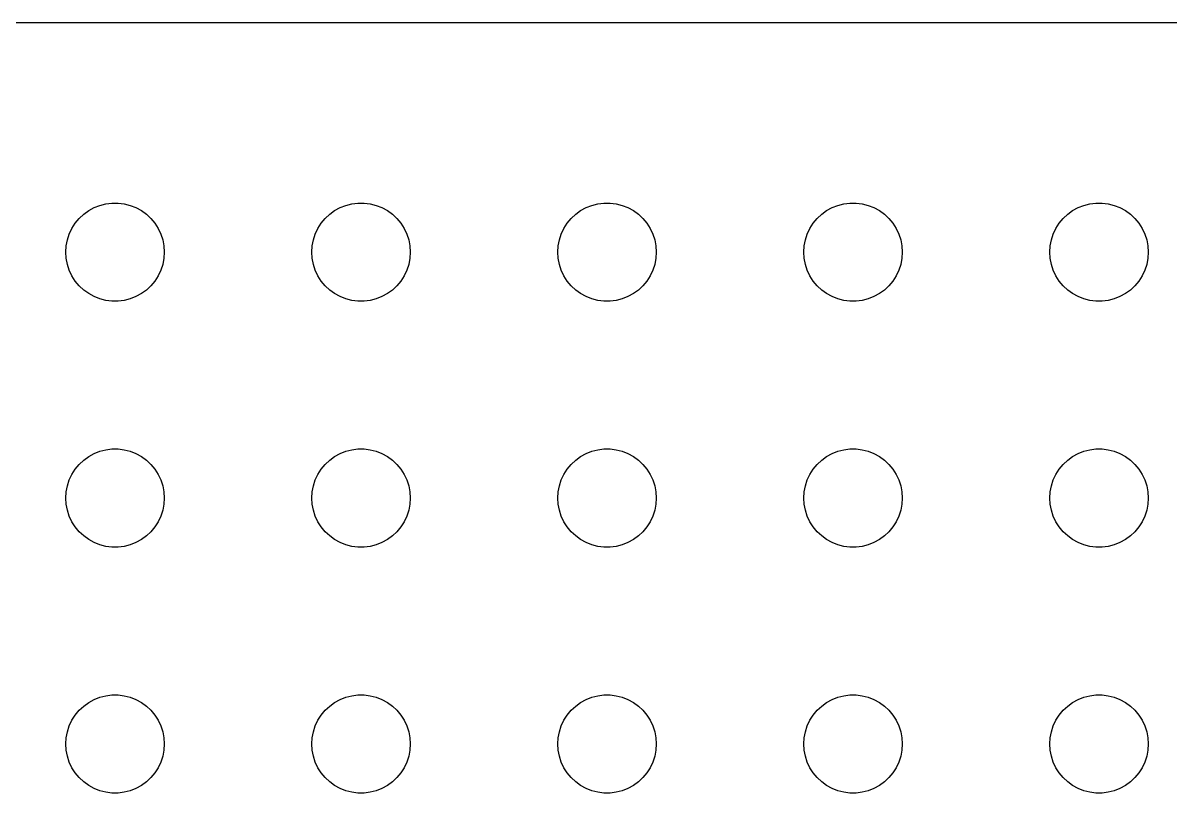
# Model space of a CAD drawing. Header units: metres. Extents: x -134 to 134, y 518 to 1078.
# Drawn here: x -70.31 to -35.33, y 712.5 to 735.99 of the extents above; entities that cross this region are included whole.
import ezdxf

# ---------------------------------------------------------------- set-up
doc = ezdxf.new("R2010")
doc.units = ezdxf.units.M

msp = doc.modelspace()

# ---------------------------------------------------------------- linework, layer by layer
for p, q in [((129.814, 735.99), (-129.814, 735.99)), ((-68.4561, 730.156), (-68.3037, 730.266)), ((-68.3037, 730.266), (-68.1387, 730.357)), ((-68.1387, 730.357), (-67.9635, 730.427)), ((-67.9635, 730.427), (-67.7811, 730.473)), ((-67.7811, 730.473), (-67.5942, 730.497)), ((-67.5942, 730.497), (-67.4058, 730.497)), ((-67.4058, 730.497), (-67.2189, 730.473)), ((-67.2189, 730.473), (-67.0365, 730.427)), ((-67.0365, 730.427), (-66.8613, 730.357)), ((-66.8613, 730.357), (-66.6963, 730.266)), ((-66.6963, 730.266), (-66.5439, 730.156)), ((-60.9561, 730.156), (-60.8037, 730.266)), ((-60.8037, 730.266), (-60.6387, 730.357)), ((-60.6387, 730.357), (-60.4635, 730.427)), ((-60.4635, 730.427), (-60.2811, 730.473)), ((-60.2811, 730.473), (-60.0942, 730.497)), ((-60.0942, 730.497), (-59.9058, 730.497)), ((-59.9058, 730.497), (-59.7189, 730.473)), ((-59.7189, 730.473), (-59.5365, 730.427)), ((-59.5365, 730.427), (-59.3613, 730.357)), ((-59.3613, 730.357), (-59.1963, 730.266)), ((-59.1963, 730.266), (-59.0439, 730.156)), ((-53.4561, 730.156), (-53.3037, 730.266)), ((-53.3037, 730.266), (-53.1387, 730.357)), ((-53.1387, 730.357), (-52.9635, 730.427)), ((-52.9635, 730.427), (-52.7811, 730.473)), ((-52.7811, 730.473), (-52.5942, 730.497)), ((-52.5942, 730.497), (-52.4058, 730.497)), ((-52.4058, 730.497), (-52.2189, 730.473)), ((-52.2189, 730.473), (-52.0365, 730.427)), ((-52.0365, 730.427), (-51.8613, 730.357)), ((-51.8613, 730.357), (-51.6963, 730.266)), ((-51.6963, 730.266), (-51.5439, 730.156)), ((-45.9561, 730.156), (-45.8037, 730.266)), ((-45.8037, 730.266), (-45.6387, 730.357)), ((-45.6387, 730.357), (-45.4635, 730.427)), ((-45.4635, 730.427), (-45.2811, 730.473)), ((-45.2811, 730.473), (-45.0942, 730.497)), ((-45.0942, 730.497), (-44.9058, 730.497)), ((-44.9058, 730.497), (-44.7189, 730.473)), ((-44.7189, 730.473), (-44.5365, 730.427)), ((-44.5365, 730.427), (-44.3613, 730.357)), ((-44.3613, 730.357), (-44.1963, 730.266)), ((-44.1963, 730.266), (-44.0439, 730.156)), ((-38.4561, 730.156), (-38.3037, 730.266)), ((-38.3037, 730.266), (-38.1387, 730.357)), ((-38.1387, 730.357), (-37.9635, 730.427)), ((-37.9635, 730.427), (-37.7811, 730.473)), ((-37.7811, 730.473), (-37.5942, 730.497)), ((-37.5942, 730.497), (-37.4058, 730.497)), ((-37.4058, 730.497), (-37.2189, 730.473)), ((-37.2189, 730.473), (-37.0365, 730.427)), ((-37.0365, 730.427), (-36.8613, 730.357)), ((-36.8613, 730.357), (-36.6963, 730.266)), ((-36.6963, 730.266), (-36.5439, 730.156)), ((-68.7135, 729.882), (-68.5934, 730.027)), ((-68.5934, 730.027), (-68.4561, 730.156)), ((-66.5439, 730.156), (-66.4065, 730.027)), ((-66.4065, 730.027), (-66.2865, 729.882)), ((-61.2135, 729.882), (-61.0934, 730.027)), ((-61.0934, 730.027), (-60.9561, 730.156)), ((-59.0439, 730.156), (-58.9065, 730.027)), ((-58.9065, 730.027), (-58.7865, 729.882)), ((-53.7135, 729.882), (-53.5934, 730.027)), ((-53.5934, 730.027), (-53.4561, 730.156)), ((-51.5439, 730.156), (-51.4065, 730.027)), ((-51.4065, 730.027), (-51.2865, 729.882)), ((-46.2135, 729.882), (-46.0934, 730.027)), ((-46.0934, 730.027), (-45.9561, 730.156)), ((-44.0439, 730.156), (-43.9065, 730.027)), ((-43.9065, 730.027), (-43.7865, 729.882)), ((-38.7135, 729.882), (-38.5934, 730.027)), ((-38.5934, 730.027), (-38.4561, 730.156)), ((-36.5439, 730.156), (-36.4065, 730.027)), ((-36.4065, 730.027), (-36.2865, 729.882)), ((-68.9529, 729.373), (-68.8947, 729.552)), ((-68.8947, 729.552), (-68.8145, 729.723)), ((-68.8145, 729.723), (-68.7135, 729.882)), ((-66.2865, 729.882), (-66.1855, 729.723)), ((-66.1855, 729.723), (-66.1053, 729.552)), ((-66.1053, 729.552), (-66.0471, 729.373)), ((-61.4529, 729.373), (-61.3947, 729.552)), ((-61.3947, 729.552), (-61.3145, 729.723)), ((-61.3145, 729.723), (-61.2135, 729.882)), ((-58.7865, 729.882), (-58.6855, 729.723)), ((-58.6855, 729.723), (-58.6053, 729.552)), ((-58.6053, 729.552), (-58.5471, 729.373)), ((-53.9529, 729.373), (-53.8947, 729.552)), ((-53.8947, 729.552), (-53.8145, 729.723)), ((-53.8145, 729.723), (-53.7135, 729.882)), ((-51.2865, 729.882), (-51.1855, 729.723)), ((-51.1855, 729.723), (-51.1053, 729.552)), ((-51.1053, 729.552), (-51.0471, 729.373)), ((-46.4529, 729.373), (-46.3947, 729.552)), ((-46.3947, 729.552), (-46.3145, 729.723)), ((-46.3145, 729.723), (-46.2135, 729.882)), ((-43.7865, 729.882), (-43.6855, 729.723)), ((-43.6855, 729.723), (-43.6053, 729.552)), ((-43.6053, 729.552), (-43.5471, 729.373)), ((-38.9529, 729.373), (-38.8947, 729.552)), ((-38.8947, 729.552), (-38.8145, 729.723)), ((-38.8145, 729.723), (-38.7135, 729.882)), ((-36.2865, 729.882), (-36.1855, 729.723)), ((-36.1855, 729.723), (-36.1053, 729.552)), ((-36.1053, 729.552), (-36.0471, 729.373)), ((-68.9882, 729.188), (-68.9529, 729.373)), ((-66.0471, 729.373), (-66.0118, 729.188)), ((-61.4882, 729.188), (-61.4529, 729.373)), ((-58.5471, 729.373), (-58.5118, 729.188)), ((-53.9882, 729.188), (-53.9529, 729.373)), ((-51.0471, 729.373), (-51.0118, 729.188)), ((-46.4882, 729.188), (-46.4529, 729.373)), ((-43.5471, 729.373), (-43.5118, 729.188)), ((-38.9882, 729.188), (-38.9529, 729.373)), ((-36.0471, 729.373), (-36.0118, 729.188)), ((-69, 729), (-68.9882, 729.188)), ((-68.9882, 728.812), (-69, 729)), ((-66.0118, 729.188), (-66, 729)), ((-66, 729), (-66.0118, 728.812)), ((-61.5, 729), (-61.4882, 729.188)), ((-61.4882, 728.812), (-61.5, 729)), ((-58.5118, 729.188), (-58.5, 729)), ((-58.5, 729), (-58.5118, 728.812)), ((-54, 729), (-53.9882, 729.188)), ((-53.9882, 728.812), (-54, 729)), ((-51.0118, 729.188), (-51, 729)), ((-51, 729), (-51.0118, 728.812)), ((-46.5, 729), (-46.4882, 729.188)), ((-46.4882, 728.812), (-46.5, 729)), ((-43.5118, 729.188), (-43.5, 729)), ((-43.5, 729), (-43.5118, 728.812)), ((-39, 729), (-38.9882, 729.188)), ((-38.9882, 728.812), (-39, 729)), ((-36.0118, 729.188), (-36, 729)), ((-36, 729), (-36.0118, 728.812)), ((-68.9529, 728.627), (-68.9882, 728.812)), ((-68.8947, 728.448), (-68.9529, 728.627)), ((-66.0471, 728.627), (-66.1053, 728.448)), ((-66.0118, 728.812), (-66.0471, 728.627)), ((-61.4529, 728.627), (-61.4882, 728.812)), ((-61.3947, 728.448), (-61.4529, 728.627)), ((-58.5471, 728.627), (-58.6053, 728.448)), ((-58.5118, 728.812), (-58.5471, 728.627)), ((-53.9529, 728.627), (-53.9882, 728.812)), ((-53.8947, 728.448), (-53.9529, 728.627)), ((-51.0471, 728.627), (-51.1053, 728.448)), ((-51.0118, 728.812), (-51.0471, 728.627)), ((-46.4529, 728.627), (-46.4882, 728.812)), ((-46.3947, 728.448), (-46.4529, 728.627)), ((-43.5471, 728.627), (-43.6053, 728.448)), ((-43.5118, 728.812), (-43.5471, 728.627)), ((-38.9529, 728.627), (-38.9882, 728.812)), ((-38.8947, 728.448), (-38.9529, 728.627)), ((-36.0471, 728.627), (-36.1053, 728.448)), ((-36.0118, 728.812), (-36.0471, 728.627)), ((-68.8145, 728.277), (-68.8947, 728.448)), ((-68.7135, 728.118), (-68.8145, 728.277)), ((-66.1855, 728.277), (-66.2865, 728.118)), ((-66.1053, 728.448), (-66.1855, 728.277)), ((-61.3145, 728.277), (-61.3947, 728.448)), ((-61.2135, 728.118), (-61.3145, 728.277)), ((-58.6855, 728.277), (-58.7865, 728.118)), ((-58.6053, 728.448), (-58.6855, 728.277)), ((-53.8145, 728.277), (-53.8947, 728.448)), ((-53.7135, 728.118), (-53.8145, 728.277)), ((-51.1855, 728.277), (-51.2865, 728.118)), ((-51.1053, 728.448), (-51.1855, 728.277)), ((-46.3145, 728.277), (-46.3947, 728.448)), ((-46.2135, 728.118), (-46.3145, 728.277)), ((-43.6855, 728.277), (-43.7865, 728.118)), ((-43.6053, 728.448), (-43.6855, 728.277)), ((-38.8145, 728.277), (-38.8947, 728.448)), ((-38.7135, 728.118), (-38.8145, 728.277)), ((-36.1855, 728.277), (-36.2865, 728.118)), ((-36.1053, 728.448), (-36.1855, 728.277)), ((-68.5934, 727.973), (-68.7135, 728.118)), ((-68.4561, 727.844), (-68.5934, 727.973)), ((-68.3037, 727.734), (-68.4561, 727.844)), ((-66.5439, 727.844), (-66.6963, 727.734)), ((-66.4065, 727.973), (-66.5439, 727.844)), ((-66.2865, 728.118), (-66.4065, 727.973)), ((-61.0934, 727.973), (-61.2135, 728.118)), ((-60.9561, 727.844), (-61.0934, 727.973)), ((-60.8037, 727.734), (-60.9561, 727.844)), ((-59.0439, 727.844), (-59.1963, 727.734)), ((-58.9065, 727.973), (-59.0439, 727.844)), ((-58.7865, 728.118), (-58.9065, 727.973)), ((-53.5934, 727.973), (-53.7135, 728.118)), ((-53.4561, 727.844), (-53.5934, 727.973)), ((-53.3037, 727.734), (-53.4561, 727.844)), ((-51.5439, 727.844), (-51.6963, 727.734)), ((-51.4065, 727.973), (-51.5439, 727.844)), ((-51.2865, 728.118), (-51.4065, 727.973)), ((-46.0934, 727.973), (-46.2135, 728.118)), ((-45.9561, 727.844), (-46.0934, 727.973)), ((-45.8037, 727.734), (-45.9561, 727.844)), ((-44.0439, 727.844), (-44.1963, 727.734)), ((-43.9065, 727.973), (-44.0439, 727.844)), ((-43.7865, 728.118), (-43.9065, 727.973)), ((-38.5934, 727.973), (-38.7135, 728.118)), ((-38.4561, 727.844), (-38.5934, 727.973)), ((-38.3037, 727.734), (-38.4561, 727.844)), ((-36.5439, 727.844), (-36.6963, 727.734)), ((-36.4065, 727.973), (-36.5439, 727.844)), ((-36.2865, 728.118), (-36.4065, 727.973)), ((-68.1387, 727.643), (-68.3037, 727.734)), ((-67.9635, 727.573), (-68.1387, 727.643)), ((-67.7811, 727.527), (-67.9635, 727.573)), ((-67.5942, 727.503), (-67.7811, 727.527)), ((-67.4058, 727.503), (-67.5942, 727.503)), ((-67.2189, 727.527), (-67.4058, 727.503)), ((-67.0365, 727.573), (-67.2189, 727.527)), ((-66.8613, 727.643), (-67.0365, 727.573)), ((-66.6963, 727.734), (-66.8613, 727.643)), ((-60.6387, 727.643), (-60.8037, 727.734)), ((-60.4635, 727.573), (-60.6387, 727.643)), ((-60.2811, 727.527), (-60.4635, 727.573)), ((-60.0942, 727.503), (-60.2811, 727.527)), ((-59.9058, 727.503), (-60.0942, 727.503)), ((-59.7189, 727.527), (-59.9058, 727.503)), ((-59.5365, 727.573), (-59.7189, 727.527)), ((-59.3613, 727.643), (-59.5365, 727.573)), ((-59.1963, 727.734), (-59.3613, 727.643)), ((-53.1387, 727.643), (-53.3037, 727.734)), ((-52.9635, 727.573), (-53.1387, 727.643)), ((-52.7811, 727.527), (-52.9635, 727.573)), ((-52.5942, 727.503), (-52.7811, 727.527)), ((-52.4058, 727.503), (-52.5942, 727.503)), ((-52.2189, 727.527), (-52.4058, 727.503)), ((-52.0365, 727.573), (-52.2189, 727.527)), ((-51.8613, 727.643), (-52.0365, 727.573)), ((-51.6963, 727.734), (-51.8613, 727.643)), ((-45.6387, 727.643), (-45.8037, 727.734)), ((-45.4635, 727.573), (-45.6387, 727.643)), ((-45.2811, 727.527), (-45.4635, 727.573)), ((-45.0942, 727.503), (-45.2811, 727.527)), ((-44.9058, 727.503), (-45.0942, 727.503)), ((-44.7189, 727.527), (-44.9058, 727.503)), ((-44.5365, 727.573), (-44.7189, 727.527)), ((-44.3613, 727.643), (-44.5365, 727.573)), ((-44.1963, 727.734), (-44.3613, 727.643)), ((-38.1387, 727.643), (-38.3037, 727.734)), ((-37.9635, 727.573), (-38.1387, 727.643)), ((-37.7811, 727.527), (-37.9635, 727.573)), ((-37.5942, 727.503), (-37.7811, 727.527)), ((-37.4058, 727.503), (-37.5942, 727.503)), ((-37.2189, 727.527), (-37.4058, 727.503)), ((-37.0365, 727.573), (-37.2189, 727.527)), ((-36.8613, 727.643), (-37.0365, 727.573)), ((-36.6963, 727.734), (-36.8613, 727.643)), ((-68.1387, 722.857), (-67.9635, 722.927)), ((-67.9635, 722.927), (-67.7811, 722.973)), ((-67.7811, 722.973), (-67.5942, 722.997)), ((-67.5942, 722.997), (-67.4058, 722.997)), ((-67.4058, 722.997), (-67.2189, 722.973)), ((-67.2189, 722.973), (-67.0365, 722.927)), ((-67.0365, 722.927), (-66.8613, 722.857)), ((-60.6387, 722.857), (-60.4635, 722.927)), ((-60.4635, 722.927), (-60.2811, 722.973)), ((-60.2811, 722.973), (-60.0942, 722.997)), ((-60.0942, 722.997), (-59.9058, 722.997)), ((-59.9058, 722.997), (-59.7189, 722.973)), ((-59.7189, 722.973), (-59.5365, 722.927)), ((-59.5365, 722.927), (-59.3613, 722.857)), ((-53.1387, 722.857), (-52.9635, 722.927)), ((-52.9635, 722.927), (-52.7811, 722.973)), ((-52.7811, 722.973), (-52.5942, 722.997)), ((-52.5942, 722.997), (-52.4058, 722.997)), ((-52.4058, 722.997), (-52.2189, 722.973)), ((-52.2189, 722.973), (-52.0365, 722.927)), ((-52.0365, 722.927), (-51.8613, 722.857)), ((-45.6387, 722.857), (-45.4635, 722.927)), ((-45.4635, 722.927), (-45.2811, 722.973)), ((-45.2811, 722.973), (-45.0942, 722.997)), ((-45.0942, 722.997), (-44.9058, 722.997)), ((-44.9058, 722.997), (-44.7189, 722.973)), ((-44.7189, 722.973), (-44.5365, 722.927)), ((-44.5365, 722.927), (-44.3613, 722.857)), ((-38.1387, 722.857), (-37.9635, 722.927)), ((-37.9635, 722.927), (-37.7811, 722.973)), ((-37.7811, 722.973), (-37.5942, 722.997)), ((-37.5942, 722.997), (-37.4058, 722.997)), ((-37.4058, 722.997), (-37.2189, 722.973)), ((-37.2189, 722.973), (-37.0365, 722.927)), ((-37.0365, 722.927), (-36.8613, 722.857)), ((-68.5934, 722.527), (-68.4561, 722.656)), ((-68.4561, 722.656), (-68.3037, 722.766)), ((-68.3037, 722.766), (-68.1387, 722.857)), ((-66.8613, 722.857), (-66.6963, 722.766)), ((-66.6963, 722.766), (-66.5439, 722.656)), ((-66.5439, 722.656), (-66.4065, 722.527)), ((-61.0934, 722.527), (-60.9561, 722.656)), ((-60.9561, 722.656), (-60.8037, 722.766)), ((-60.8037, 722.766), (-60.6387, 722.857)), ((-59.3613, 722.857), (-59.1963, 722.766)), ((-59.1963, 722.766), (-59.0439, 722.656)), ((-59.0439, 722.656), (-58.9065, 722.527)), ((-53.5934, 722.527), (-53.4561, 722.656)), ((-53.4561, 722.656), (-53.3037, 722.766)), ((-53.3037, 722.766), (-53.1387, 722.857)), ((-51.8613, 722.857), (-51.6963, 722.766)), ((-51.6963, 722.766), (-51.5439, 722.656)), ((-51.5439, 722.656), (-51.4065, 722.527)), ((-46.0934, 722.527), (-45.9561, 722.656)), ((-45.9561, 722.656), (-45.8037, 722.766)), ((-45.8037, 722.766), (-45.6387, 722.857)), ((-44.3613, 722.857), (-44.1963, 722.766)), ((-44.1963, 722.766), (-44.0439, 722.656)), ((-44.0439, 722.656), (-43.9065, 722.527)), ((-38.5934, 722.527), (-38.4561, 722.656)), ((-38.4561, 722.656), (-38.3037, 722.766)), ((-38.3037, 722.766), (-38.1387, 722.857)), ((-36.8613, 722.857), (-36.6963, 722.766)), ((-36.6963, 722.766), (-36.5439, 722.656)), ((-36.5439, 722.656), (-36.4065, 722.527)), ((-68.8947, 722.052), (-68.8145, 722.223)), ((-68.8145, 722.223), (-68.7135, 722.382)), ((-68.7135, 722.382), (-68.5934, 722.527)), ((-66.4065, 722.527), (-66.2865, 722.382)), ((-66.2865, 722.382), (-66.1855, 722.223)), ((-66.1855, 722.223), (-66.1053, 722.052)), ((-61.3947, 722.052), (-61.3145, 722.223)), ((-61.3145, 722.223), (-61.2135, 722.382)), ((-61.2135, 722.382), (-61.0934, 722.527)), ((-58.9065, 722.527), (-58.7865, 722.382)), ((-58.7865, 722.382), (-58.6855, 722.223)), ((-58.6855, 722.223), (-58.6053, 722.052)), ((-53.8947, 722.052), (-53.8145, 722.223)), ((-53.8145, 722.223), (-53.7135, 722.382)), ((-53.7135, 722.382), (-53.5934, 722.527)), ((-51.4065, 722.527), (-51.2865, 722.382)), ((-51.2865, 722.382), (-51.1855, 722.223)), ((-51.1855, 722.223), (-51.1053, 722.052)), ((-46.3947, 722.052), (-46.3145, 722.223)), ((-46.3145, 722.223), (-46.2135, 722.382)), ((-46.2135, 722.382), (-46.0934, 722.527)), ((-43.9065, 722.527), (-43.7865, 722.382)), ((-43.7865, 722.382), (-43.6855, 722.223)), ((-43.6855, 722.223), (-43.6053, 722.052)), ((-38.8947, 722.052), (-38.8145, 722.223)), ((-38.8145, 722.223), (-38.7135, 722.382)), ((-38.7135, 722.382), (-38.5934, 722.527)), ((-36.4065, 722.527), (-36.2865, 722.382)), ((-36.2865, 722.382), (-36.1855, 722.223)), ((-36.1855, 722.223), (-36.1053, 722.052)), ((-68.9882, 721.688), (-68.9529, 721.873)), ((-68.9529, 721.873), (-68.8947, 722.052)), ((-66.1053, 722.052), (-66.0471, 721.873)), ((-66.0471, 721.873), (-66.0118, 721.688)), ((-61.4882, 721.688), (-61.4529, 721.873)), ((-61.4529, 721.873), (-61.3947, 722.052)), ((-58.6053, 722.052), (-58.5471, 721.873)), ((-58.5471, 721.873), (-58.5118, 721.688)), ((-53.9882, 721.688), (-53.9529, 721.873)), ((-53.9529, 721.873), (-53.8947, 722.052)), ((-51.1053, 722.052), (-51.0471, 721.873)), ((-51.0471, 721.873), (-51.0118, 721.688)), ((-46.4882, 721.688), (-46.4529, 721.873)), ((-46.4529, 721.873), (-46.3947, 722.052)), ((-43.6053, 722.052), (-43.5471, 721.873)), ((-43.5471, 721.873), (-43.5118, 721.688)), ((-38.9882, 721.688), (-38.9529, 721.873)), ((-38.9529, 721.873), (-38.8947, 722.052)), ((-36.1053, 722.052), (-36.0471, 721.873)), ((-36.0471, 721.873), (-36.0118, 721.688)), ((-69, 721.5), (-68.9882, 721.688)), ((-68.9882, 721.312), (-69, 721.5)), ((-66.0118, 721.688), (-66, 721.5)), ((-66, 721.5), (-66.0118, 721.312)), ((-61.5, 721.5), (-61.4882, 721.688)), ((-61.4882, 721.312), (-61.5, 721.5)), ((-58.5118, 721.688), (-58.5, 721.5)), ((-58.5, 721.5), (-58.5118, 721.312)), ((-54, 721.5), (-53.9882, 721.688)), ((-53.9882, 721.312), (-54, 721.5)), ((-51.0118, 721.688), (-51, 721.5)), ((-51, 721.5), (-51.0118, 721.312)), ((-46.5, 721.5), (-46.4882, 721.688)), ((-46.4882, 721.312), (-46.5, 721.5)), ((-43.5118, 721.688), (-43.5, 721.5)), ((-43.5, 721.5), (-43.5118, 721.312)), ((-39, 721.5), (-38.9882, 721.688)), ((-38.9882, 721.312), (-39, 721.5)), ((-36.0118, 721.688), (-36, 721.5)), ((-36, 721.5), (-36.0118, 721.312)), ((-68.9529, 721.127), (-68.9882, 721.312)), ((-66.0118, 721.312), (-66.0471, 721.127)), ((-61.4529, 721.127), (-61.4882, 721.312)), ((-58.5118, 721.312), (-58.5471, 721.127)), ((-53.9529, 721.127), (-53.9882, 721.312)), ((-51.0118, 721.312), (-51.0471, 721.127)), ((-46.4529, 721.127), (-46.4882, 721.312)), ((-43.5118, 721.312), (-43.5471, 721.127)), ((-38.9529, 721.127), (-38.9882, 721.312)), ((-36.0118, 721.312), (-36.0471, 721.127)), ((-68.8947, 720.948), (-68.9529, 721.127)), ((-68.8145, 720.777), (-68.8947, 720.948)), ((-66.1053, 720.948), (-66.1855, 720.777)), ((-66.0471, 721.127), (-66.1053, 720.948)), ((-61.3947, 720.948), (-61.4529, 721.127)), ((-61.3145, 720.777), (-61.3947, 720.948)), ((-58.6053, 720.948), (-58.6855, 720.777)), ((-58.5471, 721.127), (-58.6053, 720.948)), ((-53.8947, 720.948), (-53.9529, 721.127)), ((-53.8145, 720.777), (-53.8947, 720.948)), ((-51.1053, 720.948), (-51.1855, 720.777)), ((-51.0471, 721.127), (-51.1053, 720.948)), ((-46.3947, 720.948), (-46.4529, 721.127)), ((-46.3145, 720.777), (-46.3947, 720.948)), ((-43.6053, 720.948), (-43.6855, 720.777)), ((-43.5471, 721.127), (-43.6053, 720.948)), ((-38.8947, 720.948), (-38.9529, 721.127)), ((-38.8145, 720.777), (-38.8947, 720.948)), ((-36.1053, 720.948), (-36.1855, 720.777)), ((-36.0471, 721.127), (-36.1053, 720.948)), ((-68.7135, 720.618), (-68.8145, 720.777)), ((-68.5934, 720.473), (-68.7135, 720.618)), ((-68.4561, 720.344), (-68.5934, 720.473)), ((-66.4065, 720.473), (-66.5439, 720.344)), ((-66.2865, 720.618), (-66.4065, 720.473)), ((-66.1855, 720.777), (-66.2865, 720.618)), ((-61.2135, 720.618), (-61.3145, 720.777)), ((-61.0934, 720.473), (-61.2135, 720.618)), ((-60.9561, 720.344), (-61.0934, 720.473)), ((-58.9065, 720.473), (-59.0439, 720.344)), ((-58.7865, 720.618), (-58.9065, 720.473)), ((-58.6855, 720.777), (-58.7865, 720.618)), ((-53.7135, 720.618), (-53.8145, 720.777)), ((-53.5934, 720.473), (-53.7135, 720.618)), ((-53.4561, 720.344), (-53.5934, 720.473)), ((-51.4065, 720.473), (-51.5439, 720.344)), ((-51.2865, 720.618), (-51.4065, 720.473)), ((-51.1855, 720.777), (-51.2865, 720.618)), ((-46.2135, 720.618), (-46.3145, 720.777)), ((-46.0934, 720.473), (-46.2135, 720.618)), ((-45.9561, 720.344), (-46.0934, 720.473)), ((-43.9065, 720.473), (-44.0439, 720.344)), ((-43.7865, 720.618), (-43.9065, 720.473)), ((-43.6855, 720.777), (-43.7865, 720.618)), ((-38.7135, 720.618), (-38.8145, 720.777)), ((-38.5934, 720.473), (-38.7135, 720.618)), ((-38.4561, 720.344), (-38.5934, 720.473)), ((-36.4065, 720.473), (-36.5439, 720.344)), ((-36.2865, 720.618), (-36.4065, 720.473)), ((-36.1855, 720.777), (-36.2865, 720.618)), ((-68.3037, 720.234), (-68.4561, 720.344)), ((-68.1387, 720.143), (-68.3037, 720.234)), ((-67.9635, 720.073), (-68.1387, 720.143)), ((-66.8613, 720.143), (-67.0365, 720.073)), ((-66.6963, 720.234), (-66.8613, 720.143)), ((-66.5439, 720.344), (-66.6963, 720.234)), ((-60.8037, 720.234), (-60.9561, 720.344)), ((-60.6387, 720.143), (-60.8037, 720.234)), ((-60.4635, 720.073), (-60.6387, 720.143)), ((-59.3613, 720.143), (-59.5365, 720.073)), ((-59.1963, 720.234), (-59.3613, 720.143)), ((-59.0439, 720.344), (-59.1963, 720.234)), ((-53.3037, 720.234), (-53.4561, 720.344)), ((-53.1387, 720.143), (-53.3037, 720.234)), ((-52.9635, 720.073), (-53.1387, 720.143)), ((-51.8613, 720.143), (-52.0365, 720.073)), ((-51.6963, 720.234), (-51.8613, 720.143)), ((-51.5439, 720.344), (-51.6963, 720.234)), ((-45.8037, 720.234), (-45.9561, 720.344)), ((-45.6387, 720.143), (-45.8037, 720.234)), ((-45.4635, 720.073), (-45.6387, 720.143)), ((-44.3613, 720.143), (-44.5365, 720.073)), ((-44.1963, 720.234), (-44.3613, 720.143)), ((-44.0439, 720.344), (-44.1963, 720.234)), ((-38.3037, 720.234), (-38.4561, 720.344)), ((-38.1387, 720.143), (-38.3037, 720.234)), ((-37.9635, 720.073), (-38.1387, 720.143)), ((-36.8613, 720.143), (-37.0365, 720.073)), ((-36.6963, 720.234), (-36.8613, 720.143)), ((-36.5439, 720.344), (-36.6963, 720.234)), ((-67.7811, 720.027), (-67.9635, 720.073)), ((-67.5942, 720.003), (-67.7811, 720.027)), ((-67.4058, 720.003), (-67.5942, 720.003)), ((-67.2189, 720.027), (-67.4058, 720.003)), ((-67.0365, 720.073), (-67.2189, 720.027)), ((-60.2811, 720.027), (-60.4635, 720.073)), ((-60.0942, 720.003), (-60.2811, 720.027)), ((-59.9058, 720.003), (-60.0942, 720.003)), ((-59.7189, 720.027), (-59.9058, 720.003)), ((-59.5365, 720.073), (-59.7189, 720.027)), ((-52.7811, 720.027), (-52.9635, 720.073)), ((-52.5942, 720.003), (-52.7811, 720.027)), ((-52.4058, 720.003), (-52.5942, 720.003)), ((-52.2189, 720.027), (-52.4058, 720.003)), ((-52.0365, 720.073), (-52.2189, 720.027)), ((-45.2811, 720.027), (-45.4635, 720.073)), ((-45.0942, 720.003), (-45.2811, 720.027)), ((-44.9058, 720.003), (-45.0942, 720.003)), ((-44.7189, 720.027), (-44.9058, 720.003)), ((-44.5365, 720.073), (-44.7189, 720.027)), ((-37.7811, 720.027), (-37.9635, 720.073)), ((-37.5942, 720.003), (-37.7811, 720.027)), ((-37.4058, 720.003), (-37.5942, 720.003)), ((-37.2189, 720.027), (-37.4058, 720.003)), ((-37.0365, 720.073), (-37.2189, 720.027)), ((-68.4561, 715.156), (-68.3037, 715.266)), ((-68.3037, 715.266), (-68.1387, 715.357)), ((-68.1387, 715.357), (-67.9635, 715.427)), ((-67.9635, 715.427), (-67.7811, 715.473)), ((-67.7811, 715.473), (-67.5942, 715.497)), ((-67.5942, 715.497), (-67.4058, 715.497)), ((-67.4058, 715.497), (-67.2189, 715.473)), ((-67.2189, 715.473), (-67.0365, 715.427)), ((-67.0365, 715.427), (-66.8613, 715.357)), ((-66.8613, 715.357), (-66.6963, 715.266)), ((-66.6963, 715.266), (-66.5439, 715.156)), ((-60.9561, 715.156), (-60.8037, 715.266)), ((-60.8037, 715.266), (-60.6387, 715.357)), ((-60.6387, 715.357), (-60.4635, 715.427)), ((-60.4635, 715.427), (-60.2811, 715.473)), ((-60.2811, 715.473), (-60.0942, 715.497)), ((-60.0942, 715.497), (-59.9058, 715.497)), ((-59.9058, 715.497), (-59.7189, 715.473)), ((-59.7189, 715.473), (-59.5365, 715.427)), ((-59.5365, 715.427), (-59.3613, 715.357)), ((-59.3613, 715.357), (-59.1963, 715.266)), ((-59.1963, 715.266), (-59.0439, 715.156)), ((-53.4561, 715.156), (-53.3037, 715.266)), ((-53.3037, 715.266), (-53.1387, 715.357)), ((-53.1387, 715.357), (-52.9635, 715.427)), ((-52.9635, 715.427), (-52.7811, 715.473)), ((-52.7811, 715.473), (-52.5942, 715.497)), ((-52.5942, 715.497), (-52.4058, 715.497)), ((-52.4058, 715.497), (-52.2189, 715.473)), ((-52.2189, 715.473), (-52.0365, 715.427)), ((-52.0365, 715.427), (-51.8613, 715.357)), ((-51.8613, 715.357), (-51.6963, 715.266)), ((-51.6963, 715.266), (-51.5439, 715.156)), ((-45.9561, 715.156), (-45.8037, 715.266)), ((-45.8037, 715.266), (-45.6387, 715.357)), ((-45.6387, 715.357), (-45.4635, 715.427)), ((-45.4635, 715.427), (-45.2811, 715.473)), ((-45.2811, 715.473), (-45.0942, 715.497)), ((-45.0942, 715.497), (-44.9058, 715.497)), ((-44.9058, 715.497), (-44.7189, 715.473)), ((-44.7189, 715.473), (-44.5365, 715.427)), ((-44.5365, 715.427), (-44.3613, 715.357)), ((-44.3613, 715.357), (-44.1963, 715.266)), ((-44.1963, 715.266), (-44.0439, 715.156)), ((-38.4561, 715.156), (-38.3037, 715.266)), ((-38.3037, 715.266), (-38.1387, 715.357)), ((-38.1387, 715.357), (-37.9635, 715.427)), ((-37.9635, 715.427), (-37.7811, 715.473)), ((-37.7811, 715.473), (-37.5942, 715.497)), ((-37.5942, 715.497), (-37.4058, 715.497)), ((-37.4058, 715.497), (-37.2189, 715.473)), ((-37.2189, 715.473), (-37.0365, 715.427)), ((-37.0365, 715.427), (-36.8613, 715.357)), ((-36.8613, 715.357), (-36.6963, 715.266)), ((-36.6963, 715.266), (-36.5439, 715.156)), ((-68.8145, 714.723), (-68.7135, 714.882)), ((-68.7135, 714.882), (-68.5934, 715.027)), ((-68.5934, 715.027), (-68.4561, 715.156)), ((-66.5439, 715.156), (-66.4065, 715.027)), ((-66.4065, 715.027), (-66.2865, 714.882)), ((-66.2865, 714.882), (-66.1855, 714.723)), ((-61.3145, 714.723), (-61.2135, 714.882)), ((-61.2135, 714.882), (-61.0934, 715.027)), ((-61.0934, 715.027), (-60.9561, 715.156)), ((-59.0439, 715.156), (-58.9065, 715.027)), ((-58.9065, 715.027), (-58.7865, 714.882)), ((-58.7865, 714.882), (-58.6855, 714.723)), ((-53.8145, 714.723), (-53.7135, 714.882)), ((-53.7135, 714.882), (-53.5934, 715.027)), ((-53.5934, 715.027), (-53.4561, 715.156)), ((-51.5439, 715.156), (-51.4065, 715.027)), ((-51.4065, 715.027), (-51.2865, 714.882)), ((-51.2865, 714.882), (-51.1855, 714.723)), ((-46.3145, 714.723), (-46.2135, 714.882)), ((-46.2135, 714.882), (-46.0934, 715.027)), ((-46.0934, 715.027), (-45.9561, 715.156)), ((-44.0439, 715.156), (-43.9065, 715.027)), ((-43.9065, 715.027), (-43.7865, 714.882)), ((-43.7865, 714.882), (-43.6855, 714.723)), ((-38.8145, 714.723), (-38.7135, 714.882)), ((-38.7135, 714.882), (-38.5934, 715.027)), ((-38.5934, 715.027), (-38.4561, 715.156)), ((-36.5439, 715.156), (-36.4065, 715.027)), ((-36.4065, 715.027), (-36.2865, 714.882)), ((-36.2865, 714.882), (-36.1855, 714.723)), ((-68.9529, 714.373), (-68.8947, 714.552)), ((-68.8947, 714.552), (-68.8145, 714.723)), ((-66.1855, 714.723), (-66.1053, 714.552)), ((-66.1053, 714.552), (-66.0471, 714.373)), ((-61.4529, 714.373), (-61.3947, 714.552)), ((-61.3947, 714.552), (-61.3145, 714.723)), ((-58.6855, 714.723), (-58.6053, 714.552)), ((-58.6053, 714.552), (-58.5471, 714.373)), ((-53.9529, 714.373), (-53.8947, 714.552)), ((-53.8947, 714.552), (-53.8145, 714.723)), ((-51.1855, 714.723), (-51.1053, 714.552)), ((-51.1053, 714.552), (-51.0471, 714.373)), ((-46.4529, 714.373), (-46.3947, 714.552)), ((-46.3947, 714.552), (-46.3145, 714.723)), ((-43.6855, 714.723), (-43.6053, 714.552)), ((-43.6053, 714.552), (-43.5471, 714.373)), ((-38.9529, 714.373), (-38.8947, 714.552)), ((-38.8947, 714.552), (-38.8145, 714.723)), ((-36.1855, 714.723), (-36.1053, 714.552)), ((-36.1053, 714.552), (-36.0471, 714.373)), ((-69, 714), (-68.9882, 714.188)), ((-68.9882, 714.188), (-68.9529, 714.373)), ((-66.0471, 714.373), (-66.0118, 714.188)), ((-66.0118, 714.188), (-66, 714)), ((-61.5, 714), (-61.4882, 714.188)), ((-61.4882, 714.188), (-61.4529, 714.373)), ((-58.5471, 714.373), (-58.5118, 714.188)), ((-58.5118, 714.188), (-58.5, 714)), ((-54, 714), (-53.9882, 714.188)), ((-53.9882, 714.188), (-53.9529, 714.373)), ((-51.0471, 714.373), (-51.0118, 714.188)), ((-51.0118, 714.188), (-51, 714)), ((-46.5, 714), (-46.4882, 714.188)), ((-46.4882, 714.188), (-46.4529, 714.373)), ((-43.5471, 714.373), (-43.5118, 714.188)), ((-43.5118, 714.188), (-43.5, 714)), ((-39, 714), (-38.9882, 714.188)), ((-38.9882, 714.188), (-38.9529, 714.373)), ((-36.0471, 714.373), (-36.0118, 714.188)), ((-36.0118, 714.188), (-36, 714)), ((-68.9882, 713.812), (-69, 714)), ((-68.9529, 713.627), (-68.9882, 713.812)), ((-66.0118, 713.812), (-66.0471, 713.627)), ((-66, 714), (-66.0118, 713.812)), ((-61.4882, 713.812), (-61.5, 714)), ((-61.4529, 713.627), (-61.4882, 713.812)), ((-58.5118, 713.812), (-58.5471, 713.627)), ((-58.5, 714), (-58.5118, 713.812)), ((-53.9882, 713.812), (-54, 714)), ((-53.9529, 713.627), (-53.9882, 713.812)), ((-51.0118, 713.812), (-51.0471, 713.627)), ((-51, 714), (-51.0118, 713.812)), ((-46.4882, 713.812), (-46.5, 714)), ((-46.4529, 713.627), (-46.4882, 713.812)), ((-43.5118, 713.812), (-43.5471, 713.627)), ((-43.5, 714), (-43.5118, 713.812)), ((-38.9882, 713.812), (-39, 714)), ((-38.9529, 713.627), (-38.9882, 713.812)), ((-36.0118, 713.812), (-36.0471, 713.627)), ((-36, 714), (-36.0118, 713.812)), ((-68.8947, 713.448), (-68.9529, 713.627)), ((-66.0471, 713.627), (-66.1053, 713.448)), ((-61.3947, 713.448), (-61.4529, 713.627)), ((-58.5471, 713.627), (-58.6053, 713.448)), ((-53.8947, 713.448), (-53.9529, 713.627)), ((-51.0471, 713.627), (-51.1053, 713.448)), ((-46.3947, 713.448), (-46.4529, 713.627)), ((-43.5471, 713.627), (-43.6053, 713.448)), ((-38.8947, 713.448), (-38.9529, 713.627)), ((-36.0471, 713.627), (-36.1053, 713.448)), ((-68.8145, 713.277), (-68.8947, 713.448)), ((-68.7135, 713.118), (-68.8145, 713.277)), ((-68.5934, 712.973), (-68.7135, 713.118)), ((-66.2865, 713.118), (-66.4065, 712.973)), ((-66.1855, 713.277), (-66.2865, 713.118)), ((-66.1053, 713.448), (-66.1855, 713.277)), ((-61.3145, 713.277), (-61.3947, 713.448)), ((-61.2135, 713.118), (-61.3145, 713.277)), ((-61.0934, 712.973), (-61.2135, 713.118)), ((-58.7865, 713.118), (-58.9065, 712.973)), ((-58.6855, 713.277), (-58.7865, 713.118)), ((-58.6053, 713.448), (-58.6855, 713.277)), ((-53.8145, 713.277), (-53.8947, 713.448)), ((-53.7135, 713.118), (-53.8145, 713.277)), ((-53.5934, 712.973), (-53.7135, 713.118)), ((-51.2865, 713.118), (-51.4065, 712.973)), ((-51.1855, 713.277), (-51.2865, 713.118)), ((-51.1053, 713.448), (-51.1855, 713.277)), ((-46.3145, 713.277), (-46.3947, 713.448)), ((-46.2135, 713.118), (-46.3145, 713.277)), ((-46.0934, 712.973), (-46.2135, 713.118)), ((-43.7865, 713.118), (-43.9065, 712.973)), ((-43.6855, 713.277), (-43.7865, 713.118)), ((-43.6053, 713.448), (-43.6855, 713.277)), ((-38.8145, 713.277), (-38.8947, 713.448)), ((-38.7135, 713.118), (-38.8145, 713.277)), ((-38.5934, 712.973), (-38.7135, 713.118)), ((-36.2865, 713.118), (-36.4065, 712.973)), ((-36.1855, 713.277), (-36.2865, 713.118)), ((-36.1053, 713.448), (-36.1855, 713.277)), ((-68.4561, 712.844), (-68.5934, 712.973)), ((-68.3037, 712.734), (-68.4561, 712.844)), ((-66.5439, 712.844), (-66.6963, 712.734)), ((-66.4065, 712.973), (-66.5439, 712.844)), ((-60.9561, 712.844), (-61.0934, 712.973)), ((-60.8037, 712.734), (-60.9561, 712.844)), ((-59.0439, 712.844), (-59.1963, 712.734)), ((-58.9065, 712.973), (-59.0439, 712.844)), ((-53.4561, 712.844), (-53.5934, 712.973)), ((-53.3037, 712.734), (-53.4561, 712.844)), ((-51.5439, 712.844), (-51.6963, 712.734)), ((-51.4065, 712.973), (-51.5439, 712.844)), ((-45.9561, 712.844), (-46.0934, 712.973)), ((-45.8037, 712.734), (-45.9561, 712.844)), ((-44.0439, 712.844), (-44.1963, 712.734)), ((-43.9065, 712.973), (-44.0439, 712.844)), ((-38.4561, 712.844), (-38.5934, 712.973)), ((-38.3037, 712.734), (-38.4561, 712.844)), ((-36.5439, 712.844), (-36.6963, 712.734)), ((-36.4065, 712.973), (-36.5439, 712.844)), ((-68.1387, 712.643), (-68.3037, 712.734)), ((-67.9635, 712.573), (-68.1387, 712.643)), ((-67.7811, 712.527), (-67.9635, 712.573)), ((-67.5942, 712.503), (-67.7811, 712.527)), ((-67.4058, 712.503), (-67.5942, 712.503)), ((-67.2189, 712.527), (-67.4058, 712.503)), ((-67.0365, 712.573), (-67.2189, 712.527)), ((-66.8613, 712.643), (-67.0365, 712.573)), ((-66.6963, 712.734), (-66.8613, 712.643)), ((-60.6387, 712.643), (-60.8037, 712.734)), ((-60.4635, 712.573), (-60.6387, 712.643)), ((-60.2811, 712.527), (-60.4635, 712.573)), ((-60.0942, 712.503), (-60.2811, 712.527)), ((-59.9058, 712.503), (-60.0942, 712.503)), ((-59.7189, 712.527), (-59.9058, 712.503)), ((-59.5365, 712.573), (-59.7189, 712.527)), ((-59.3613, 712.643), (-59.5365, 712.573)), ((-59.1963, 712.734), (-59.3613, 712.643)), ((-53.1387, 712.643), (-53.3037, 712.734)), ((-52.9635, 712.573), (-53.1387, 712.643)), ((-52.7811, 712.527), (-52.9635, 712.573)), ((-52.5942, 712.503), (-52.7811, 712.527)), ((-52.4058, 712.503), (-52.5942, 712.503)), ((-52.2189, 712.527), (-52.4058, 712.503)), ((-52.0365, 712.573), (-52.2189, 712.527)), ((-51.8613, 712.643), (-52.0365, 712.573)), ((-51.6963, 712.734), (-51.8613, 712.643)), ((-45.6387, 712.643), (-45.8037, 712.734)), ((-45.4635, 712.573), (-45.6387, 712.643)), ((-45.2811, 712.527), (-45.4635, 712.573)), ((-45.0942, 712.503), (-45.2811, 712.527)), ((-44.9058, 712.503), (-45.0942, 712.503)), ((-44.7189, 712.527), (-44.9058, 712.503)), ((-44.5365, 712.573), (-44.7189, 712.527)), ((-44.3613, 712.643), (-44.5365, 712.573)), ((-44.1963, 712.734), (-44.3613, 712.643)), ((-38.1387, 712.643), (-38.3037, 712.734)), ((-37.9635, 712.573), (-38.1387, 712.643)), ((-37.7811, 712.527), (-37.9635, 712.573)), ((-37.5942, 712.503), (-37.7811, 712.527)), ((-37.4058, 712.503), (-37.5942, 712.503)), ((-37.2189, 712.527), (-37.4058, 712.503)), ((-37.0365, 712.573), (-37.2189, 712.527)), ((-36.8613, 712.643), (-37.0365, 712.573)), ((-36.6963, 712.734), (-36.8613, 712.643))]:
    msp.add_line(p, q)

doc.saveas('drawing.dxf')
